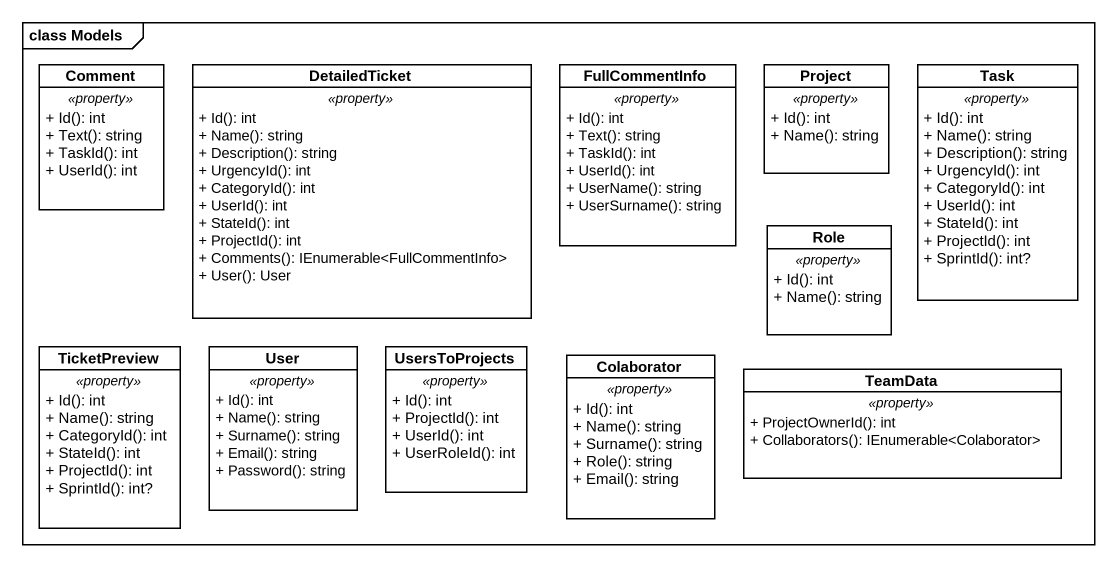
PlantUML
@startuml
mainframe class Models
hide circle
hide empty members
skinparam classAttributeIconSize 0
class Comment {
  .. <<property>> ..
  + Id(): int
  + Text(): string
  + TaskId(): int
  + UserId(): int
}
class DetailedTicket {
  .. <<property>> ..
  + Id(): int
  + Name(): string
  + Description(): string
  + UrgencyId(): int
  + CategoryId(): int
  + UserId(): int
  + StateId(): int
  + ProjectId(): int
  + Comments(): IEnumerable<FullCommentInfo>
  + User(): User
}
class FullCommentInfo {
  .. <<property>> ..
  + Id(): int
  + Text(): string
  + TaskId(): int
  + UserId(): int
  + UserName(): string
  + UserSurname(): string
}
class Project {
  .. <<property>> ..
  + Id(): int
  + Name(): string
}
class Task {
  .. <<property>> ..
  + Id(): int
  + Name(): string
  + Description(): string
  + UrgencyId(): int
  + CategoryId(): int
  + UserId(): int
  + StateId(): int
  + ProjectId(): int
  + SprintId(): int?
}
class Role {
  .. <<property>> ..
  + Id(): int
  + Name(): string
}
class TicketPreview {
  .. <<property>> ..
  + Id(): int
  + Name(): string
  + CategoryId(): int
  + StateId(): int
  + ProjectId(): int
  + SprintId(): int?
}
class User {
  .. <<property>> ..
  + Id(): int
  + Name(): string
  + Surname(): string
  + Email(): string
  + Password(): string
}
class UsersToProjects {
  .. <<property>> ..
  + Id(): int
  + ProjectId(): int
  + UserId(): int
  + UserRoleId(): int
}
class Colaborator {
  .. <<property>> ..
  + Id(): int
  + Name(): string
  + Surname(): string
  + Role(): string
  + Email(): string
}
class TeamData {
  .. <<property>> ..
  + ProjectOwnerId(): int
  + Collaborators(): IEnumerable<Colaborator>
}
@enduml
